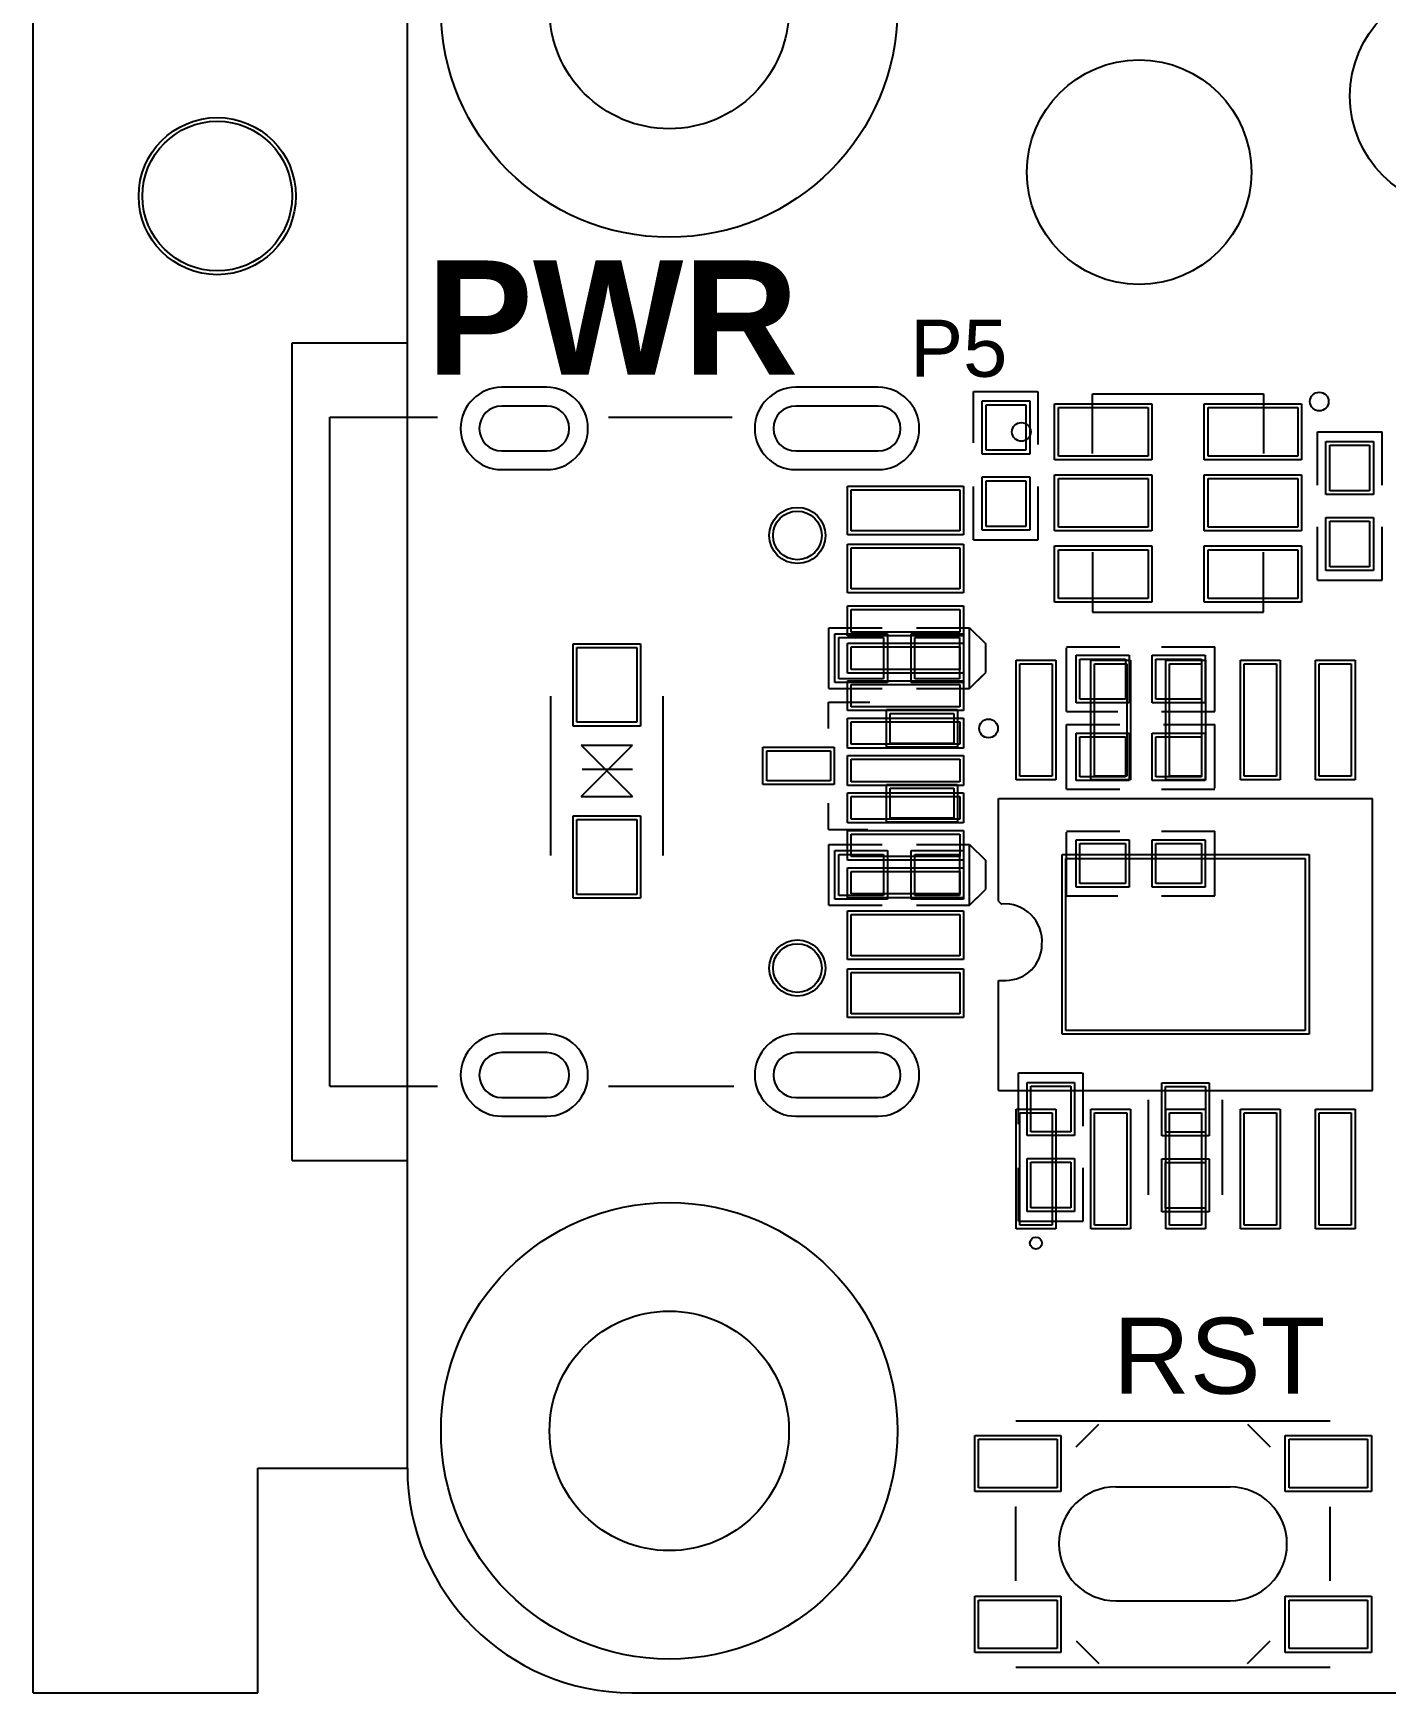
# Model space of a CAD drawing. Header units: inches. Extents: x -5 to 125, y -8 to 83.
# Drawn here: x -5 to 13.08, y 0 to 22.18 of the extents above; entities that cross this region are included whole.
import ezdxf

# ---------------------------------------------------------------- set-up
doc = ezdxf.new("R2010")
doc.units = ezdxf.units.IN
for name, color, linetype in [('Bottom Overlay', 54, 'Continuous'), ('Bottom Paste', 16, 'Continuous'), ('Bottom Solder', 6, 'Continuous'), ('Keep-Out Layer', 6, 'Continuous'), ('Top Overlay', 2, 'Continuous'), ('Top Paste', 8, 'Continuous'), ('Top Solder', 216, 'Continuous')]:
    doc.layers.add(name, color=color, linetype=linetype)
doc.styles.add('Arial', font='', dxfattribs={"height": 0.2})
doc.styles.add('Arial_Bold', font='', dxfattribs={"height": 0.2})
doc.styles.get('Arial').set_extended_font_data('Arial')
doc.styles.get('Arial_Bold').set_extended_font_data('Arial', bold=True)

# ---------------------------------------------------------------- blocks, each defined once
blk = doc.blocks.new('HOLE_3_2MM_41')
at = {"layer": 'Bottom Solder'}
for radius in [3.05, 1.6]:
    blk.add_circle((0, 0), radius, dxfattribs=at)
at = {"layer": 'Top Solder'}
for radius in [3.05, 1.6]:
    blk.add_circle((0, 0), radius, dxfattribs=at)
blk = doc.blocks.new('SOT_523_B_63')
at = {"layer": 'Bottom Overlay'}
for p, q in [((0.425, 0.85), (-0.102, 0.85)), ((0.425, 0.85), (0.425, 0.5)), ((0.425, -0.5), (0.425, -0.85)), ((0.425, -0.85), (-0.127, -0.85))]:
    blk.add_line(p, q, dxfattribs=at)
blk.add_circle((-1.714, -0.5), 0.125, dxfattribs=at)
at = {"layer": 'Bottom Paste'}
for p, q in [((-1.25, 0.3), (-1.25, 0.7)), ((-1.25, 0.7), (-0.4, 0.7)), ((-0.4, 0.7), (-0.4, 0.3)), ((-0.4, 0.3), (-1.25, 0.3)), ((0.4, -0.2), (0.4, 0.2)), ((0.4, 0.2), (1.25, 0.2)), ((1.25, 0.2), (1.25, -0.2)), ((1.25, -0.2), (0.4, -0.2)), ((-1.25, -0.7), (-1.25, -0.3)), ((-1.25, -0.3), (-0.4, -0.3)), ((-0.4, -0.3), (-0.4, -0.7)), ((-0.4, -0.7), (-1.25, -0.7))]:
    blk.add_line(p, q, dxfattribs=at)
at = {"layer": 'Bottom Solder'}
for p, q in [((-1.301, 0.249), (-1.301, 0.751)), ((-1.301, 0.751), (-0.349, 0.751)), ((-0.349, 0.751), (-0.349, 0.249)), ((-0.349, 0.249), (-1.301, 0.249)), ((0.349, -0.251), (0.349, 0.251)), ((0.349, 0.251), (1.301, 0.251)), ((1.301, 0.251), (1.301, -0.251)), ((-1.301, -0.751), (-1.301, -0.249)), ((-1.301, -0.249), (-0.349, -0.249)), ((-0.349, -0.249), (-0.349, -0.751)), ((1.301, -0.251), (0.349, -0.251)), ((-0.349, -0.751), (-1.301, -0.751))]:
    blk.add_line(p, q, dxfattribs=at)
blk = doc.blocks.new('0402TVS_ESD5341N_B_64')
at = {"layer": 'Bottom Overlay'}
for p, q in [((-0.94, 0.406), (-1.156, 0.191)), ((-0.94, 0.406), (-1.118, 0.229)), ((-0.94, 0.406), (-0.94, -0.406)), ((-0.229, 0.406), (-0.94, 0.406)), ((0.94, 0.406), (0.229, 0.406)), ((0.94, 0.406), (0.94, -0.406)), ((-1.156, 0.191), (-1.156, -0.191)), ((-0.94, -0.406), (-1.156, -0.191)), ((-0.229, -0.406), (-0.94, -0.406)), ((-0.94, -0.406), (-0.94, -0.406)), ((0.94, -0.406), (0.229, -0.406))]:
    blk.add_line(p, q, dxfattribs=at)
at = {"layer": 'Bottom Paste'}
for p, q in [((-0.808, -0.275), (-0.808, 0.275)), ((-0.808, 0.275), (-0.208, 0.275)), ((-0.208, 0.275), (-0.208, -0.275)), ((0.208, -0.275), (0.208, 0.275)), ((0.208, 0.275), (0.808, 0.275)), ((0.808, 0.275), (0.808, -0.275)), ((-0.208, -0.275), (-0.808, -0.275)), ((0.808, -0.275), (0.208, -0.275))]:
    blk.add_line(p, q, dxfattribs=at)
at = {"layer": 'Bottom Solder'}
for p, q in [((-0.858, -0.325), (-0.858, 0.325)), ((-0.858, 0.325), (-0.158, 0.325)), ((-0.158, 0.325), (-0.158, -0.325)), ((0.158, -0.325), (0.158, 0.325)), ((0.158, 0.325), (0.858, 0.325)), ((0.858, 0.325), (0.858, -0.325)), ((-0.158, -0.325), (-0.858, -0.325)), ((0.858, -0.325), (0.158, -0.325))]:
    blk.add_line(p, q, dxfattribs=at)
blk = doc.blocks.new('M____P____________B_70')
at = {"layer": 'Bottom Solder'}
blk.add_circle((0, 0), 1.5, dxfattribs=at)
blk = doc.blocks.new('M____P____________72')
at = {"layer": 'Top Solder'}
blk.add_circle((0, 0), 1.5, dxfattribs=at)
blk = doc.blocks.new('HOLE_3_2MM_77')
at = {"layer": 'Bottom Solder'}
for radius in [3.05, 1.6]:
    blk.add_circle((0, 5), radius, dxfattribs=at)
at = {"layer": 'Top Solder'}
for radius in [3.05, 1.6]:
    blk.add_circle((0, 5), radius, dxfattribs=at)
blk = doc.blocks.new('ESSOP11_1_6X5_H1_8_99')
at = {"layer": 'Top Overlay'}
for p, q in [((-1.95, 2.5), (-1.95, -2.5)), ((-1.95, 2.5), (-0.48, 2.5)), ((-0.48, 2.5), (-0.48, 2.4)), ((0.58, 2.5), (0.54, 2.46)), ((0.58, 2.5), (0.82, 2.5)), ((0.82, 2.5), (1.95, 2.5)), ((1.95, 2.5), (1.95, -2.5)), ((-1.95, -2.5), (1.95, -2.5))]:
    blk.add_line(p, q, dxfattribs=at)
blk.add_circle((-3.99, 2), 0.08, dxfattribs=at)
for centre, radius, start, end in [((0.044, 2.416), 0.498, 264.9397, 5.0603), ((0, 2.4), 0.48, 180, 270)]:
    blk.add_arc(centre, radius, start, end, dxfattribs=at)
at = {"layer": 'Top Paste'}
for p, q in [((-3.75, 2.215), (-2.25, 2.215)), ((-3.75, 1.785), (-3.75, 2.215)), ((-2.25, 2.215), (-2.25, 1.785)), ((2.25, 2.215), (3.75, 2.215)), ((2.25, 1.785), (2.25, 2.215)), ((3.75, 2.215), (3.75, 1.785)), ((-2.25, 1.785), (-3.75, 1.785)), ((3.75, 1.785), (2.25, 1.785)), ((-1.15, -1.6), (-1.15, 1.6)), ((-1.15, 1.6), (1.15, 1.6)), ((1.15, 1.6), (1.15, -1.6)), ((-3.75, 1.215), (-2.25, 1.215)), ((-3.75, 0.785), (-3.75, 1.215)), ((-2.25, 1.215), (-2.25, 0.785)), ((2.25, 1.215), (3.75, 1.215)), ((2.25, 0.785), (2.25, 1.215)), ((3.75, 1.215), (3.75, 0.785)), ((-2.25, 0.785), (-3.75, 0.785)), ((3.75, 0.785), (2.25, 0.785)), ((-3.75, 0.215), (-2.25, 0.215)), ((-3.75, -0.215), (-3.75, 0.215)), ((-2.25, 0.215), (-2.25, -0.215)), ((2.25, 0.215), (3.75, 0.215)), ((2.25, -0.215), (2.25, 0.215)), ((3.75, 0.215), (3.75, -0.215)), ((-2.25, -0.215), (-3.75, -0.215)), ((3.75, -0.215), (2.25, -0.215)), ((-3.75, -0.785), (-2.25, -0.785)), ((-3.75, -1.215), (-3.75, -0.785)), ((-2.25, -0.785), (-2.25, -1.215)), ((2.25, -0.785), (3.75, -0.785)), ((2.25, -1.215), (2.25, -0.785)), ((3.75, -0.785), (3.75, -1.215)), ((-2.25, -1.215), (-3.75, -1.215)), ((3.75, -1.215), (2.25, -1.215)), ((1.15, -1.6), (-1.15, -1.6)), ((-3.75, -1.785), (-2.25, -1.785)), ((-3.75, -2.215), (-3.75, -1.785)), ((-2.25, -1.785), (-2.25, -2.215)), ((2.25, -1.785), (3.75, -1.785)), ((2.25, -2.215), (2.25, -1.785)), ((3.75, -1.785), (3.75, -2.215)), ((-2.25, -2.215), (-3.75, -2.215)), ((3.75, -2.215), (2.25, -2.215))]:
    blk.add_line(p, q, dxfattribs=at)
at = {"layer": 'Top Solder'}
for p, q in [((-3.8, 2.265), (-2.2, 2.265)), ((-3.8, 1.735), (-3.8, 2.265)), ((-2.2, 2.265), (-2.2, 1.735)), ((2.2, 2.265), (3.8, 2.265)), ((2.2, 1.735), (2.2, 2.265)), ((3.8, 2.265), (3.8, 1.735)), ((-2.2, 1.735), (-3.8, 1.735)), ((-1.2, -1.65), (-1.2, 1.65)), ((-1.2, 1.65), (1.2, 1.65)), ((1.2, 1.65), (1.2, -1.65)), ((3.8, 1.735), (2.2, 1.735)), ((-3.8, 1.265), (-2.2, 1.265)), ((-3.8, 0.735), (-3.8, 1.265)), ((-2.2, 1.265), (-2.2, 0.735)), ((2.2, 1.265), (3.8, 1.265)), ((2.2, 0.735), (2.2, 1.265)), ((3.8, 1.265), (3.8, 0.735)), ((-2.2, 0.735), (-3.8, 0.735)), ((3.8, 0.735), (2.2, 0.735)), ((-3.8, 0.265), (-2.2, 0.265)), ((-3.8, -0.265), (-3.8, 0.265)), ((-2.2, 0.265), (-2.2, -0.265)), ((2.2, 0.265), (3.8, 0.265)), ((2.2, -0.265), (2.2, 0.265)), ((3.8, 0.265), (3.8, -0.265)), ((-2.2, -0.265), (-3.8, -0.265)), ((3.8, -0.265), (2.2, -0.265)), ((-3.8, -0.735), (-2.2, -0.735)), ((-3.8, -1.265), (-3.8, -0.735)), ((-2.2, -0.735), (-2.2, -1.265)), ((2.2, -0.735), (3.8, -0.735)), ((2.2, -1.265), (2.2, -0.735)), ((3.8, -0.735), (3.8, -1.265)), ((-2.2, -1.265), (-3.8, -1.265)), ((3.8, -1.265), (2.2, -1.265)), ((-3.8, -1.735), (-2.2, -1.735)), ((-3.8, -2.265), (-3.8, -1.735)), ((-2.2, -1.735), (-2.2, -2.265)), ((1.2, -1.65), (-1.2, -1.65)), ((2.2, -1.735), (3.8, -1.735)), ((2.2, -2.265), (2.2, -1.735)), ((3.8, -1.735), (3.8, -2.265)), ((-2.2, -2.265), (-3.8, -2.265)), ((3.8, -2.265), (2.2, -2.265))]:
    blk.add_line(p, q, dxfattribs=at)
blk = doc.blocks.new('0402R_B_232')
at = {"layer": 'Bottom Overlay'}
for p, q in [((-0.991, 0.432), (-0.279, 0.432)), ((-0.991, 0.432), (-0.991, -0.432)), ((0.305, 0.432), (0.991, 0.432)), ((0.991, 0.432), (0.991, -0.419)), ((-0.991, -0.432), (-0.279, -0.432)), ((0.279, -0.432), (0.991, -0.432))]:
    blk.add_line(p, q, dxfattribs=at)
at = {"layer": 'Bottom Paste'}
for p, q in [((-0.813, -0.267), (-0.813, 0.267)), ((-0.813, 0.267), (-0.203, 0.267)), ((-0.203, 0.267), (-0.203, -0.267)), ((0.203, -0.267), (0.203, 0.267)), ((0.203, 0.267), (0.813, 0.267)), ((0.813, 0.267), (0.813, -0.267)), ((-0.203, -0.267), (-0.813, -0.267)), ((0.813, -0.267), (0.203, -0.267))]:
    blk.add_line(p, q, dxfattribs=at)
at = {"layer": 'Bottom Solder'}
for p, q in [((-0.863, -0.317), (-0.863, 0.317)), ((-0.863, 0.317), (-0.153, 0.317)), ((-0.153, 0.317), (-0.153, -0.317)), ((0.153, -0.317), (0.153, 0.317)), ((0.153, 0.317), (0.863, 0.317)), ((0.863, 0.317), (0.863, -0.317)), ((-0.153, -0.317), (-0.863, -0.317)), ((0.863, -0.317), (0.153, -0.317))]:
    blk.add_line(p, q, dxfattribs=at)
blk = doc.blocks.new('0402R_B_234')
at = {"layer": 'Bottom Overlay'}
for p, q in [((-0.991, 0.432), (-0.279, 0.432)), ((-0.991, 0.432), (-0.991, -0.432)), ((0.305, 0.432), (0.991, 0.432)), ((0.991, 0.432), (0.991, -0.419)), ((-0.991, -0.432), (-0.279, -0.432)), ((0.279, -0.432), (0.991, -0.432))]:
    blk.add_line(p, q, dxfattribs=at)
at = {"layer": 'Bottom Paste'}
for p, q in [((-0.813, -0.267), (-0.813, 0.267)), ((-0.813, 0.267), (-0.203, 0.267)), ((-0.203, 0.267), (-0.203, -0.267)), ((0.203, -0.267), (0.203, 0.267)), ((0.203, 0.267), (0.813, 0.267)), ((0.813, 0.267), (0.813, -0.267)), ((-0.203, -0.267), (-0.813, -0.267)), ((0.813, -0.267), (0.203, -0.267))]:
    blk.add_line(p, q, dxfattribs=at)
at = {"layer": 'Bottom Solder'}
for p, q in [((-0.863, -0.317), (-0.863, 0.317)), ((-0.863, 0.317), (-0.153, 0.317)), ((-0.153, 0.317), (-0.153, -0.317)), ((0.153, -0.317), (0.153, 0.317)), ((0.153, 0.317), (0.863, 0.317)), ((0.863, 0.317), (0.863, -0.317)), ((-0.153, -0.317), (-0.863, -0.317)), ((0.863, -0.317), (0.153, -0.317))]:
    blk.add_line(p, q, dxfattribs=at)
blk = doc.blocks.new('0402R_236')
at = {"layer": 'Top Overlay'}
for p, q in [((-0.991, -0.432), (-0.991, 0.432)), ((-0.279, 0.432), (-0.991, 0.432)), ((0.991, 0.432), (0.279, 0.432)), ((0.991, -0.432), (0.991, 0.419)), ((-0.279, -0.432), (-0.991, -0.432)), ((0.991, -0.432), (0.305, -0.432))]:
    blk.add_line(p, q, dxfattribs=at)
at = {"layer": 'Top Paste'}
for p, q in [((-0.813, -0.267), (-0.813, 0.267)), ((-0.813, 0.267), (-0.203, 0.267)), ((-0.203, 0.267), (-0.203, -0.267)), ((0.203, -0.267), (0.203, 0.267)), ((0.203, 0.267), (0.813, 0.267)), ((0.813, 0.267), (0.813, -0.267)), ((-0.203, -0.267), (-0.813, -0.267)), ((0.813, -0.267), (0.203, -0.267))]:
    blk.add_line(p, q, dxfattribs=at)
at = {"layer": 'Top Solder'}
for p, q in [((-0.863, -0.317), (-0.863, 0.317)), ((-0.863, 0.317), (-0.153, 0.317)), ((-0.153, 0.317), (-0.153, -0.317)), ((0.153, -0.317), (0.153, 0.317)), ((0.153, 0.317), (0.863, 0.317)), ((0.863, 0.317), (0.863, -0.317)), ((-0.153, -0.317), (-0.863, -0.317)), ((0.863, -0.317), (0.153, -0.317))]:
    blk.add_line(p, q, dxfattribs=at)
blk = doc.blocks.new('0402R_B_239')
at = {"layer": 'Bottom Overlay'}
for p, q in [((-0.279, 0.432), (-0.991, 0.432)), ((-0.991, 0.432), (-0.991, -0.432)), ((0.991, 0.432), (0.305, 0.432)), ((0.991, 0.432), (0.991, -0.419)), ((-0.279, -0.432), (-0.991, -0.432)), ((0.991, -0.432), (0.279, -0.432))]:
    blk.add_line(p, q, dxfattribs=at)
at = {"layer": 'Bottom Paste'}
for p, q in [((-0.813, -0.267), (-0.813, 0.267)), ((-0.813, 0.267), (-0.203, 0.267)), ((-0.203, 0.267), (-0.203, -0.267)), ((0.203, -0.267), (0.203, 0.267)), ((0.203, 0.267), (0.813, 0.267)), ((0.813, 0.267), (0.813, -0.267)), ((-0.203, -0.267), (-0.813, -0.267)), ((0.813, -0.267), (0.203, -0.267))]:
    blk.add_line(p, q, dxfattribs=at)
at = {"layer": 'Bottom Solder'}
for p, q in [((-0.863, -0.317), (-0.863, 0.317)), ((-0.863, 0.317), (-0.153, 0.317)), ((-0.153, 0.317), (-0.153, -0.317)), ((0.153, -0.317), (0.153, 0.317)), ((0.153, 0.317), (0.863, 0.317)), ((0.863, 0.317), (0.863, -0.317)), ((-0.153, -0.317), (-0.863, -0.317)), ((0.863, -0.317), (0.153, -0.317))]:
    blk.add_line(p, q, dxfattribs=at)
blk = doc.blocks.new('0402R_B_240')
at = {"layer": 'Bottom Overlay'}
for p, q in [((-0.279, 0.432), (-0.991, 0.432)), ((-0.991, 0.432), (-0.991, -0.432)), ((0.991, 0.432), (0.305, 0.432)), ((0.991, 0.432), (0.991, -0.419)), ((-0.279, -0.432), (-0.991, -0.432)), ((0.991, -0.432), (0.279, -0.432))]:
    blk.add_line(p, q, dxfattribs=at)
at = {"layer": 'Bottom Paste'}
for p, q in [((-0.813, -0.267), (-0.813, 0.267)), ((-0.813, 0.267), (-0.203, 0.267)), ((-0.203, 0.267), (-0.203, -0.267)), ((0.203, -0.267), (0.203, 0.267)), ((0.203, 0.267), (0.813, 0.267)), ((0.813, 0.267), (0.813, -0.267)), ((-0.203, -0.267), (-0.813, -0.267)), ((0.813, -0.267), (0.203, -0.267))]:
    blk.add_line(p, q, dxfattribs=at)
at = {"layer": 'Bottom Solder'}
for p, q in [((-0.863, -0.317), (-0.863, 0.317)), ((-0.863, 0.317), (-0.153, 0.317)), ((-0.153, 0.317), (-0.153, -0.317)), ((0.153, -0.317), (0.153, 0.317)), ((0.153, 0.317), (0.863, 0.317)), ((0.863, 0.317), (0.863, -0.317)), ((-0.153, -0.317), (-0.863, -0.317)), ((0.863, -0.317), (0.153, -0.317))]:
    blk.add_line(p, q, dxfattribs=at)
blk = doc.blocks.new('0402R_B_241')
at = {"layer": 'Bottom Overlay'}
for p, q in [((-0.991, 0.432), (-0.279, 0.432)), ((-0.991, -0.432), (-0.991, 0.432)), ((0.305, 0.432), (0.991, 0.432)), ((0.991, -0.419), (0.991, 0.432)), ((-0.991, -0.432), (-0.279, -0.432)), ((0.279, -0.432), (0.991, -0.432))]:
    blk.add_line(p, q, dxfattribs=at)
at = {"layer": 'Bottom Paste'}
for p, q in [((-0.813, -0.267), (-0.813, 0.267)), ((-0.813, 0.267), (-0.203, 0.267)), ((-0.203, 0.267), (-0.203, -0.267)), ((0.203, -0.267), (0.203, 0.267)), ((0.203, 0.267), (0.813, 0.267)), ((0.813, 0.267), (0.813, -0.267)), ((-0.203, -0.267), (-0.813, -0.267)), ((0.813, -0.267), (0.203, -0.267))]:
    blk.add_line(p, q, dxfattribs=at)
at = {"layer": 'Bottom Solder'}
for p, q in [((-0.863, -0.317), (-0.863, 0.317)), ((-0.863, 0.317), (-0.153, 0.317)), ((-0.153, 0.317), (-0.153, -0.317)), ((0.153, -0.317), (0.153, 0.317)), ((0.153, 0.317), (0.863, 0.317)), ((0.863, 0.317), (0.863, -0.317)), ((-0.153, -0.317), (-0.863, -0.317)), ((0.863, -0.317), (0.153, -0.317))]:
    blk.add_line(p, q, dxfattribs=at)
blk = doc.blocks.new('0402R_B_242')
at = {"layer": 'Bottom Overlay'}
for p, q in [((-0.991, 0.432), (-0.279, 0.432)), ((-0.991, 0.432), (-0.991, -0.432)), ((0.305, 0.432), (0.991, 0.432)), ((0.991, 0.432), (0.991, -0.419)), ((-0.991, -0.432), (-0.279, -0.432)), ((0.279, -0.432), (0.991, -0.432))]:
    blk.add_line(p, q, dxfattribs=at)
at = {"layer": 'Bottom Paste'}
for p, q in [((-0.813, -0.267), (-0.813, 0.267)), ((-0.813, 0.267), (-0.203, 0.267)), ((-0.203, 0.267), (-0.203, -0.267)), ((0.203, -0.267), (0.203, 0.267)), ((0.203, 0.267), (0.813, 0.267)), ((0.813, 0.267), (0.813, -0.267)), ((-0.203, -0.267), (-0.813, -0.267)), ((0.813, -0.267), (0.203, -0.267))]:
    blk.add_line(p, q, dxfattribs=at)
at = {"layer": 'Bottom Solder'}
for p, q in [((-0.863, -0.317), (-0.863, 0.317)), ((-0.863, 0.317), (-0.153, 0.317)), ((-0.153, 0.317), (-0.153, -0.317)), ((0.153, -0.317), (0.153, 0.317)), ((0.153, 0.317), (0.863, 0.317)), ((0.863, 0.317), (0.863, -0.317)), ((-0.153, -0.317), (-0.863, -0.317)), ((0.863, -0.317), (0.153, -0.317))]:
    blk.add_line(p, q, dxfattribs=at)
blk = doc.blocks.new('SOT_233_N_B_268')
at = {"layer": 'Bottom Overlay'}
for p, q in [((1.143, 1.46), (-0.064, 1.46)), ((1.143, 0.66), (1.143, 1.46)), ((1.143, -0.66), (1.143, -1.46)), ((1.143, -1.46), (-0.089, -1.46))]:
    blk.add_line(p, q, dxfattribs=at)
blk.add_circle((-1.887, -1.355), 0.125, dxfattribs=at)
at = {"layer": 'Bottom Paste'}
for p, q in [((-1.6, 0.625), (-1.6, 1.275)), ((-1.6, 1.275), (-0.4, 1.275)), ((-0.4, 1.275), (-0.4, 0.625)), ((-0.4, 0.625), (-1.6, 0.625)), ((0.4, -0.325), (0.4, 0.325)), ((0.4, 0.325), (1.6, 0.325)), ((1.6, 0.325), (1.6, -0.325)), ((1.6, -0.325), (0.4, -0.325)), ((-1.6, -1.275), (-1.6, -0.625)), ((-1.6, -0.625), (-0.4, -0.625)), ((-0.4, -0.625), (-0.4, -1.275)), ((-0.4, -1.275), (-1.6, -1.275))]:
    blk.add_line(p, q, dxfattribs=at)
at = {"layer": 'Bottom Solder'}
for p, q in [((-1.65, 0.575), (-1.65, 1.325)), ((-1.65, 1.325), (-0.35, 1.325)), ((-0.35, 1.325), (-0.35, 0.575)), ((-0.35, 0.575), (-1.65, 0.575)), ((0.35, -0.375), (0.35, 0.375)), ((0.35, 0.375), (1.65, 0.375)), ((1.65, 0.375), (1.65, -0.375)), ((1.65, -0.375), (0.35, -0.375)), ((-1.65, -1.325), (-1.65, -0.575)), ((-1.65, -0.575), (-0.35, -0.575)), ((-0.35, -0.575), (-0.35, -1.325)), ((-0.35, -1.325), (-1.65, -1.325))]:
    blk.add_line(p, q, dxfattribs=at)
blk = doc.blocks.new('SOT_233_N_269')
at = {"layer": 'Top Overlay'}
for p, q in [((-0.089, 1.46), (1.143, 1.46)), ((1.143, 1.46), (1.143, 0.66)), ((1.143, -1.46), (1.143, -0.66)), ((-0.064, -1.46), (1.143, -1.46))]:
    blk.add_line(p, q, dxfattribs=at)
blk.add_circle((-2.095, 0.95), 0.125, dxfattribs=at)
at = {"layer": 'Top Paste'}
for p, q in [((-1.6, 0.625), (-1.6, 1.275)), ((-1.6, 1.275), (-0.4, 1.275)), ((-0.4, 1.275), (-0.4, 0.625)), ((-0.4, 0.625), (-1.6, 0.625)), ((0.4, -0.325), (0.4, 0.325)), ((0.4, 0.325), (1.6, 0.325)), ((1.6, 0.325), (1.6, -0.325)), ((1.6, -0.325), (0.4, -0.325)), ((-1.6, -1.275), (-1.6, -0.625)), ((-1.6, -0.625), (-0.4, -0.625)), ((-0.4, -0.625), (-0.4, -1.275)), ((-0.4, -1.275), (-1.6, -1.275))]:
    blk.add_line(p, q, dxfattribs=at)
at = {"layer": 'Top Solder'}
for p, q in [((-1.65, 0.575), (-1.65, 1.325)), ((-1.65, 1.325), (-0.35, 1.325)), ((-0.35, 1.325), (-0.35, 0.575)), ((-0.35, 0.575), (-1.65, 0.575)), ((0.35, -0.375), (0.35, 0.375)), ((0.35, 0.375), (1.65, 0.375)), ((1.65, 0.375), (1.65, -0.375)), ((1.65, -0.375), (0.35, -0.375)), ((-1.65, -1.325), (-1.65, -0.575)), ((-1.65, -0.575), (-0.35, -0.575)), ((-0.35, -0.575), (-0.35, -1.325)), ((-0.35, -1.325), (-1.65, -1.325))]:
    blk.add_line(p, q, dxfattribs=at)
blk = doc.blocks.new('USB_TYPE_C_S_283')
at = {"layer": 'Bottom Solder'}
for p, q in [((-4.87, 2.182), (-4.87, 1.082)), ((-4.62, 2.182), (-4.62, 1.082)), ((-4.02, 1.082), (-4.02, 2.182)), ((-3.77, 1.082), (-3.77, 2.182)), ((3.77, 2.182), (3.77, 1.082)), ((4.02, 2.182), (4.02, 1.082)), ((4.62, 1.082), (4.62, 2.182)), ((4.87, 1.082), (4.87, 2.182)), ((-4.87, -2.247), (-4.87, -2.848)), ((-4.62, -2.247), (-4.62, -2.848)), ((-4.02, -2.848), (-4.02, -2.247)), ((-3.77, -2.848), (-3.77, -2.247)), ((3.77, -2.247), (3.77, -2.848)), ((4.02, -2.247), (4.02, -2.848)), ((4.62, -2.848), (4.62, -2.247)), ((4.87, -2.848), (4.87, -2.247))]:
    blk.add_line(p, q, dxfattribs=at)
for centre, radius in [((-2.89, 1.102), 0.375), ((-2.89, 1.102), 0.325), ((2.89, 1.102), 0.375), ((2.89, 1.102), 0.325)]:
    blk.add_circle(centre, radius, dxfattribs=at)
for centre, radius, start, end in [((-4.32, 2.182), 0.55, 0, 180), ((4.32, 2.182), 0.55, 0, 180), ((-4.32, 2.182), 0.3, 0, 180), ((4.32, 2.182), 0.3, 0, 180), ((-4.32, 1.082), 0.55, 180, 0), ((-4.32, 1.082), 0.3, 180, 0), ((4.32, 1.082), 0.55, 180, 0), ((4.32, 1.082), 0.3, 180, 0), ((-4.32, -2.247), 0.55, 0, 180), ((4.32, -2.247), 0.55, 0, 180), ((-4.32, -2.247), 0.3, 0, 180), ((4.32, -2.247), 0.3, 0, 180), ((-4.32, -2.848), 0.55, 180, 0), ((-4.32, -2.848), 0.3, 180, 0), ((4.32, -2.848), 0.55, 180, 0), ((4.32, -2.848), 0.3, 180, 0)]:
    blk.add_arc(centre, radius, start, end, dxfattribs=at)
at = {"layer": 'Top Overlay'}
for p, q in [((-4.47, -1.422), (-4.47, 0.229)), ((4.47, -1.422), (4.47, 0.254)), ((-4.47, -5.148), (-4.47, -3.709)), ((4.47, -5.148), (4.47, -3.709)), ((4.47, -5.148), (-4.47, -5.148))]:
    blk.add_line(p, q, dxfattribs=at)
at = {"layer": 'Top Paste'}
for p, q in [((-3.5, 1.823), (-3.5, 3.273)), ((-3.5, 3.273), (-2.95, 3.273)), ((-2.95, 3.273), (-2.95, 1.823)), ((-2.725, 1.823), (-2.725, 3.273)), ((-2.725, 3.273), (-2.175, 3.273)), ((-2.175, 3.273), (-2.175, 1.823)), ((-1.9, 1.823), (-1.9, 3.273)), ((-1.9, 3.273), (-1.6, 3.273)), ((-1.6, 3.273), (-1.6, 1.823)), ((-1.4, 1.823), (-1.4, 3.273)), ((-1.4, 3.273), (-1.1, 3.273)), ((-1.1, 3.273), (-1.1, 1.823)), ((-0.9, 1.823), (-0.9, 3.273)), ((-0.9, 3.273), (-0.6, 3.273)), ((-0.6, 3.273), (-0.6, 1.823)), ((-0.4, 1.823), (-0.4, 3.273)), ((-0.4, 3.273), (-0.1, 3.273)), ((-0.1, 3.273), (-0.1, 1.823)), ((0.1, 1.823), (0.1, 3.273)), ((0.1, 3.273), (0.4, 3.273)), ((0.4, 3.273), (0.4, 1.823)), ((0.6, 1.823), (0.6, 3.273)), ((0.6, 3.273), (0.9, 3.273)), ((0.9, 3.273), (0.9, 1.823)), ((1.1, 1.823), (1.1, 3.273)), ((1.1, 3.273), (1.4, 3.273)), ((1.4, 3.273), (1.4, 1.823)), ((1.6, 1.823), (1.6, 3.273)), ((1.6, 3.273), (1.9, 3.273)), ((1.9, 3.273), (1.9, 1.823)), ((2.175, 1.823), (2.175, 3.273)), ((2.175, 3.273), (2.725, 3.273)), ((2.725, 3.273), (2.725, 1.823)), ((2.95, 1.823), (2.95, 3.273)), ((2.95, 3.273), (3.5, 3.273)), ((3.5, 3.273), (3.5, 1.823)), ((-2.95, 1.823), (-3.5, 1.823)), ((-2.175, 1.823), (-2.725, 1.823)), ((-1.6, 1.823), (-1.9, 1.823)), ((-1.1, 1.823), (-1.4, 1.823)), ((-0.6, 1.823), (-0.9, 1.823)), ((-0.1, 1.823), (-0.4, 1.823)), ((0.4, 1.823), (0.1, 1.823)), ((0.9, 1.823), (0.6, 1.823)), ((1.4, 1.823), (1.1, 1.823)), ((1.9, 1.823), (1.6, 1.823)), ((2.725, 1.823), (2.175, 1.823)), ((3.5, 1.823), (2.95, 1.823))]:
    blk.add_line(p, q, dxfattribs=at)
at = {"layer": 'Top Solder'}
for p, q in [((-3.55, 1.773), (-3.55, 3.323)), ((-3.55, 3.323), (-2.9, 3.323)), ((-2.9, 3.323), (-2.9, 1.773)), ((-2.775, 1.773), (-2.775, 3.323)), ((-2.775, 3.323), (-2.125, 3.323)), ((-2.125, 3.323), (-2.125, 1.773)), ((-1.95, 1.773), (-1.95, 3.323)), ((-1.95, 3.323), (-1.55, 3.323)), ((-1.55, 3.323), (-1.55, 1.773)), ((-1.45, 1.773), (-1.45, 3.323)), ((-1.45, 3.323), (-1.05, 3.323)), ((-1.05, 3.323), (-1.05, 1.773)), ((-0.95, 1.773), (-0.95, 3.323)), ((-0.95, 3.323), (-0.55, 3.323)), ((-0.55, 3.323), (-0.55, 1.773)), ((-0.45, 1.773), (-0.45, 3.323)), ((-0.45, 3.323), (-0.05, 3.323)), ((-0.05, 3.323), (-0.05, 1.773)), ((0.05, 1.773), (0.05, 3.323)), ((0.05, 3.323), (0.45, 3.323)), ((0.45, 3.323), (0.45, 1.773)), ((0.55, 1.773), (0.55, 3.323)), ((0.55, 3.323), (0.95, 3.323)), ((0.95, 3.323), (0.95, 1.773)), ((1.05, 1.773), (1.05, 3.323)), ((1.05, 3.323), (1.45, 3.323)), ((1.45, 3.323), (1.45, 1.773)), ((1.55, 1.773), (1.55, 3.323)), ((1.55, 3.323), (1.95, 3.323)), ((1.95, 3.323), (1.95, 1.773)), ((2.125, 1.773), (2.125, 3.323)), ((2.125, 3.323), (2.775, 3.323)), ((2.775, 3.323), (2.775, 1.773)), ((2.9, 1.773), (2.9, 3.323)), ((2.9, 3.323), (3.55, 3.323)), ((3.55, 3.323), (3.55, 1.773)), ((-4.87, 2.182), (-4.87, 1.082)), ((-4.62, 2.182), (-4.62, 1.082)), ((-4.02, 1.082), (-4.02, 2.182)), ((-3.77, 1.082), (-3.77, 2.182)), ((3.77, 2.182), (3.77, 1.082)), ((4.02, 2.182), (4.02, 1.082)), ((4.62, 1.082), (4.62, 2.182)), ((4.87, 1.082), (4.87, 2.182)), ((-2.9, 1.773), (-3.55, 1.773)), ((-2.125, 1.773), (-2.775, 1.773)), ((-1.55, 1.773), (-1.95, 1.773)), ((-1.05, 1.773), (-1.45, 1.773)), ((-0.55, 1.773), (-0.95, 1.773)), ((-0.05, 1.773), (-0.45, 1.773)), ((0.45, 1.773), (0.05, 1.773)), ((0.95, 1.773), (0.55, 1.773)), ((1.45, 1.773), (1.05, 1.773)), ((1.95, 1.773), (1.55, 1.773)), ((2.775, 1.773), (2.125, 1.773)), ((3.55, 1.773), (2.9, 1.773)), ((-4.87, -2.247), (-4.87, -2.848)), ((-4.62, -2.247), (-4.62, -2.848)), ((-4.02, -2.848), (-4.02, -2.247)), ((-3.77, -2.848), (-3.77, -2.247)), ((3.77, -2.247), (3.77, -2.848)), ((4.02, -2.247), (4.02, -2.848)), ((4.62, -2.848), (4.62, -2.247)), ((4.87, -2.848), (4.87, -2.247))]:
    blk.add_line(p, q, dxfattribs=at)
for centre, radius in [((-2.89, 1.102), 0.375), ((-2.89, 1.102), 0.325), ((2.89, 1.102), 0.375), ((2.89, 1.102), 0.325)]:
    blk.add_circle(centre, radius, dxfattribs=at)
for centre, radius, start, end in [((-4.32, 2.182), 0.55, 0, 180), ((4.32, 2.182), 0.55, 0, 180), ((-4.32, 2.182), 0.3, 0, 180), ((4.32, 2.182), 0.3, 0, 180), ((-4.32, 1.082), 0.55, 180, 0), ((-4.32, 1.082), 0.3, 180, 0), ((4.32, 1.082), 0.55, 180, 0), ((4.32, 1.082), 0.3, 180, 0), ((-4.32, -2.247), 0.55, 0, 180), ((4.32, -2.247), 0.55, 0, 180), ((-4.32, -2.247), 0.3, 0, 180), ((4.32, -2.247), 0.3, 0, 180), ((-4.32, -2.848), 0.55, 180, 0), ((-4.32, -2.848), 0.3, 180, 0), ((4.32, -2.848), 0.55, 180, 0), ((4.32, -2.848), 0.3, 180, 0)]:
    blk.add_arc(centre, radius, start, end, dxfattribs=at)
blk = doc.blocks.new('N_HOLE_2_0MM_290')
at = {"layer": 'Bottom Solder'}
for radius in [1.05, 1]:
    blk.add_circle((0, 0), radius, dxfattribs=at)
at = {"layer": 'Top Solder'}
for radius in [1.05, 1]:
    blk.add_circle((0, 0), radius, dxfattribs=at)
blk = doc.blocks.new('KEY4_4_6_3_2_H2_5_296')
at = {"layer": 'Top Overlay'}
for p, q in [((-2.1, 1.646), (2.1, 1.646)), ((-1.297, 1.297), (-0.994, 1.6)), ((0.994, 1.6), (1.297, 1.297)), ((-0.763, 0.763), (0.762, 0.762)), ((-2.1, 0.494), (-2.099, 0.495)), ((-2.1, -0.494), (-2.1, 0.494)), ((2.1, -0.494), (2.1, 0.494)), ((-0.763, -0.761), (0.761, -0.761)), ((-1.297, -1.297), (-0.994, -1.6)), ((0.994, -1.6), (1.297, -1.297)), ((-2.1, -1.646), (2.1, -1.646))]:
    blk.add_line(p, q, dxfattribs=at)
for centre, radius, start, end in [((-0.763, 0.001), 0.762, 90, 270), ((0.761, 0.001), 0.761, 269.9522, 89.9522)]:
    blk.add_arc(centre, radius, start, end, dxfattribs=at)
at = {"layer": 'Top Paste'}
for p, q in [((-2.6, 0.75), (-2.6, 1.4)), ((-2.6, 1.4), (-1.55, 1.4)), ((-1.55, 1.4), (-1.55, 0.75)), ((1.55, 0.75), (1.55, 1.4)), ((1.55, 1.4), (2.6, 1.4)), ((2.6, 1.4), (2.6, 0.75)), ((-1.55, 0.75), (-2.6, 0.75)), ((2.6, 0.75), (1.55, 0.75)), ((-2.6, -1.4), (-2.6, -0.75)), ((-2.6, -0.75), (-1.55, -0.75)), ((-1.55, -0.75), (-1.55, -1.4)), ((1.55, -1.4), (1.55, -0.75)), ((1.55, -0.75), (2.6, -0.75)), ((2.6, -0.75), (2.6, -1.4)), ((-1.55, -1.4), (-2.6, -1.4)), ((2.6, -1.4), (1.55, -1.4))]:
    blk.add_line(p, q, dxfattribs=at)
at = {"layer": 'Top Solder'}
for p, q in [((-2.65, 0.7), (-2.65, 1.45)), ((-2.65, 1.45), (-1.5, 1.45)), ((-1.5, 1.45), (-1.5, 0.7)), ((1.5, 0.7), (1.5, 1.45)), ((1.5, 1.45), (2.65, 1.45)), ((2.65, 1.45), (2.65, 0.7)), ((-1.5, 0.7), (-2.65, 0.7)), ((2.65, 0.7), (1.5, 0.7)), ((-2.65, -1.45), (-2.65, -0.7)), ((-2.65, -0.7), (-1.5, -0.7)), ((-1.5, -0.7), (-1.5, -1.45)), ((1.5, -1.45), (1.5, -0.7)), ((1.5, -0.7), (2.65, -0.7)), ((2.65, -0.7), (2.65, -1.45)), ((-1.5, -1.45), (-2.65, -1.45)), ((2.65, -1.45), (1.5, -1.45))]:
    blk.add_line(p, q, dxfattribs=at)
blk = doc.blocks.new('0402TVS_ESD5341N_B_335')
at = {"layer": 'Bottom Overlay'}
for p, q in [((-0.94, 0.406), (-1.156, 0.191)), ((-0.94, 0.406), (-1.118, 0.229)), ((-0.94, 0.406), (-0.94, -0.406)), ((-0.229, 0.406), (-0.94, 0.406)), ((0.94, 0.406), (0.229, 0.406)), ((0.94, 0.406), (0.94, -0.406)), ((-1.156, 0.191), (-1.156, -0.191)), ((-0.94, -0.406), (-1.156, -0.191)), ((-0.229, -0.406), (-0.94, -0.406)), ((-0.94, -0.406), (-0.94, -0.406)), ((0.94, -0.406), (0.229, -0.406))]:
    blk.add_line(p, q, dxfattribs=at)
at = {"layer": 'Bottom Paste'}
for p, q in [((-0.808, -0.275), (-0.808, 0.275)), ((-0.808, 0.275), (-0.208, 0.275)), ((-0.208, 0.275), (-0.208, -0.275)), ((0.208, -0.275), (0.208, 0.275)), ((0.208, 0.275), (0.808, 0.275)), ((0.808, 0.275), (0.808, -0.275)), ((-0.208, -0.275), (-0.808, -0.275)), ((0.808, -0.275), (0.208, -0.275))]:
    blk.add_line(p, q, dxfattribs=at)
at = {"layer": 'Bottom Solder'}
for p, q in [((-0.858, -0.325), (-0.858, 0.325)), ((-0.858, 0.325), (-0.158, 0.325)), ((-0.158, 0.325), (-0.158, -0.325)), ((0.158, -0.325), (0.158, 0.325)), ((0.158, 0.325), (0.858, 0.325)), ((0.858, 0.325), (0.858, -0.325)), ((-0.158, -0.325), (-0.858, -0.325)), ((0.858, -0.325), (0.158, -0.325))]:
    blk.add_line(p, q, dxfattribs=at)
blk = doc.blocks.new('SOD_323_D_B_336')
at = {"layer": 'Bottom Overlay'}
for p, q in [((1.13, 0.75), (-1, 0.75)), ((-0.343, -0.343), (-0.343, 0.343)), ((0, 0), (-0.343, 0.343)), ((-0.025, -0.33), (-0.025, 0.343)), ((0, 0), (0.343, 0.343)), ((0.343, -0.343), (0.343, 0.343)), ((-0.343, -0.343), (0, 0)), ((0.343, -0.343), (0, 0)), ((1.13, -0.75), (-1, -0.75))]:
    blk.add_line(p, q, dxfattribs=at)
at = {"layer": 'Bottom Paste'}
for p, q in [((-1.65, -0.4), (-1.65, 0.4)), ((-1.65, 0.4), (-0.65, 0.4)), ((-0.65, 0.4), (-0.65, -0.4)), ((0.65, -0.4), (0.65, 0.4)), ((0.65, 0.4), (1.65, 0.4)), ((1.65, 0.4), (1.65, -0.4)), ((-0.65, -0.4), (-1.65, -0.4)), ((1.65, -0.4), (0.65, -0.4))]:
    blk.add_line(p, q, dxfattribs=at)
at = {"layer": 'Bottom Solder'}
for p, q in [((-1.7, -0.45), (-1.7, 0.45)), ((-1.7, 0.45), (-0.6, 0.45)), ((-0.6, 0.45), (-0.6, -0.45)), ((0.6, -0.45), (0.6, 0.45)), ((0.6, 0.45), (1.7, 0.45)), ((1.7, 0.45), (1.7, -0.45)), ((-0.6, -0.45), (-1.7, -0.45)), ((1.7, -0.45), (0.6, -0.45))]:
    blk.add_line(p, q, dxfattribs=at)
blk = doc.blocks.new('0402C_B_466')
at = {"layer": 'Bottom Overlay'}
for p, q in [((0.635, 0.495), (-0.635, 0.495)), ((0.635, -0.495), (-0.635, -0.495))]:
    blk.add_line(p, q, dxfattribs=at)
at = {"layer": 'Bottom Paste'}
for p, q in [((-0.813, -0.267), (-0.813, 0.267)), ((-0.813, 0.267), (-0.203, 0.267)), ((-0.203, 0.267), (-0.203, -0.267)), ((0.203, -0.267), (0.203, 0.267)), ((0.203, 0.267), (0.813, 0.267)), ((0.813, 0.267), (0.813, -0.267)), ((-0.203, -0.267), (-0.813, -0.267)), ((0.813, -0.267), (0.203, -0.267))]:
    blk.add_line(p, q, dxfattribs=at)
at = {"layer": 'Bottom Solder'}
for p, q in [((-0.863, -0.317), (-0.863, 0.317)), ((-0.863, 0.317), (-0.153, 0.317)), ((-0.153, 0.317), (-0.153, -0.317)), ((0.153, -0.317), (0.153, 0.317)), ((0.153, 0.317), (0.863, 0.317)), ((0.863, 0.317), (0.863, -0.317)), ((-0.153, -0.317), (-0.863, -0.317)), ((0.863, -0.317), (0.153, -0.317))]:
    blk.add_line(p, q, dxfattribs=at)

msp = doc.modelspace()

# ---------------------------------------------------------------- linework, layer by layer
at = {"layer": 'Keep-Out Layer'}
for p, q in [((-5, 0), (-5, 75)), ((0, 3), (0, 72)), ((-1.537, 18.038), (0, 18.038)), ((-1.537, 7.112), (-1.537, 18.038)), ((-1.537, 7.112), (0, 7.112)), ((-2, 3), (0, 3)), ((-2, 0), (-2, 3)), ((-5, 0), (-2, 0)), ((3, 0), (117, 0))]:
    msp.add_line(p, q, dxfattribs=at)
msp.add_arc((3, 3), 3, 180, 270, dxfattribs=at)

# ---------------------------------------------------------------- block references
for name, p in [('HOLE_3_2MM_41', (3.5, 22.5)), ('SOT_233_N_269', (10.3, 15.9)), ('0402R_B_241', (9.799, 12.506)), ('HOLE_3_2MM_77', (3.5, -1.5)), ('KEY4_4_6_3_2_H2_5_296', (10.233, 1.99))]:
    msp.add_blockref(name, p)
for name, p, rotation in [('M____P____________72', (14.097, 21.336), 90), ('M____P____________B_70', (9.779, 20.32), 270), ('N_HOLE_2_0MM_290', (-2.54, 20), 90), ('USB_TYPE_C_S_283', (4.11, 12.575), 270), ('0402R_B_234', (8, 16.4), 90), ('SOT_233_N_B_268', (10.3, 15.9), 180), ('0402R_B_232', (12.593, 15.858), 90), ('0402R_236', (12.593, 15.858), 270), ('0402TVS_ESD5341N_B_335', (6.573, 13.826), 180), ('SOD_323_D_B_336', (2.667, 12.319), 270), ('0402R_B_239', (9.799, 13.547), 180), ('ESSOP11_1_6X5_H1_8_99', (10.4, 10), 90), ('SOT_523_B_63', (6.053, 12.387), 180), ('0402TVS_ESD5341N_B_64', (6.573, 10.929), 180), ('0402R_B_240', (9.799, 11.083), 180), ('0402R_B_242', (8.598, 7.293), 90), ('0402C_B_466', (10.4, 7.29), 270)]:
    msp.add_blockref(name, p, dxfattribs=dict(rotation=rotation))

# ---------------------------------------------------------------- texts
at = {"layer": 'Top Overlay', "style": 'Arial_Bold'}
msp.add_text('PWR', height=1.524, rotation=360, dxfattribs=at).set_placement((0.259, 17.616))
at = {"layer": 'Top Overlay', "style": 'Arial'}
for s, height, p in [('P5', 0.762, (6.717, 17.586)), ('RST', 1.016, (9.431, 3.997))]:
    msp.add_text(s, height=height, dxfattribs=at).set_placement(p)

doc.saveas('drawing.dxf')
